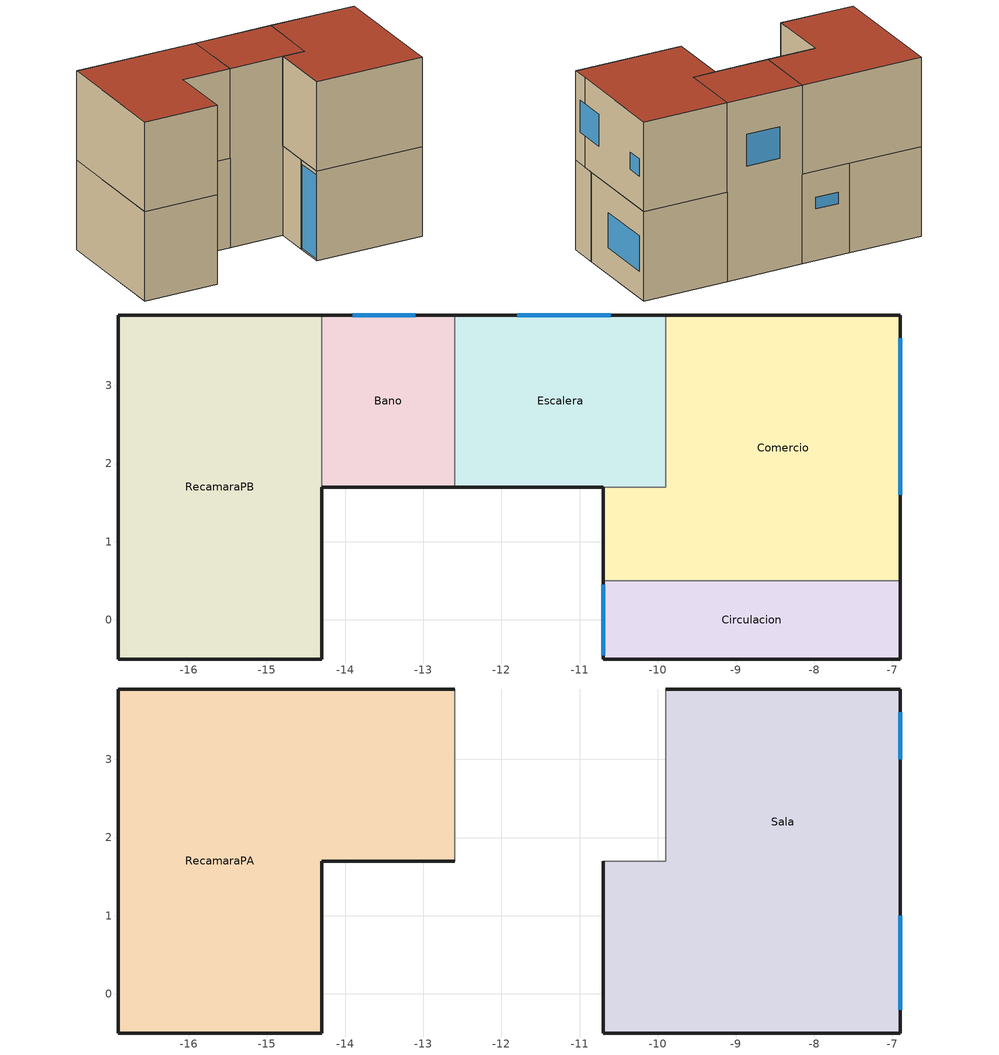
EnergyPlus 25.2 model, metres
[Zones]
Bano
 floor adiabatic (pisoPB): -12.6,3.9 -12.6,1.7 -14.3,1.7 -14.3,3.9 z0
 wall outside (muroExterior): -14.3,1.7 -12.6,1.7 / -12.6,3.9 -14.3,3.9 z0:3.1
 wall to RecamaraPB (muroInterior): -14.3,3.9 -14.3,1.7 z0:3.1
 wall to Escalera (muroInterior): -12.6,1.7 -12.6,3.9 z0:3.1
 window (ventana3mm): -13.1,3.9 -13.9,3.9 z1.8:2.2
Circulacion
 floor adiabatic (pisoPB): -10.7,-0.5 -10.7,0.5 -10,0.5 -6.9,0.5 -6.9,-0.5 z0
 wall outside (muroExterior): -10.7,0.5 -10.7,-0.5 -6.9,-0.5 -6.9,0.5 z0:3.1
 wall to Comercio (muroInterior): -6.9,0.5 -10,0.5 -10.7,0.5 z0:3.1
 window (ventana3mm): -10.7,0.45 -10.7,-0.45 z0.05:2.95
Comercio
 floor adiabatic (pisoPB): -10,0.5 -10.7,0.5 -10.7,1.7 -9.9,1.7 -9.9,3.9 -6.9,3.9 -6.9,0.5 z0
 wall outside (muroExterior): -10.7,1.7 -10.7,0.5 / -6.9,0.5 -6.9,3.9 -9.9,3.9 z0:3.1
 wall to Escalera (muroInterior): -9.9,3.9 -9.9,1.7 -10.7,1.7 z0:3.1
 window (ventana3mm): -6.9,1.6 -6.9,3.6 z0.91:2.13
Escalera
 floor adiabatic (pisoPB): -9.9,3.9 -9.9,1.7 -10.7,1.7 -12.6,1.7 -12.6,3.9 z0
 wall outside (muroExterior): -12.6,1.7 -10.7,1.7 / -9.9,3.9 -12.6,3.9 z0:6.2
 wall to Sala (muroInterior): -10.7,1.7 -9.9,1.7 -9.9,3.9 z3.1:6.2
 wall to RecamaraPA (muroInterior): -12.6,3.9 -12.6,1.7 z3.1:6.2
 window (ventana3mm): -10.6,3.9 -11.8,3.9 z3.84:4.94
 roof outside (techoPA): -12.6,3.9 -12.6,1.7 -10.7,1.7 -9.9,1.7 -9.9,3.9 z6.2
RecamaraPB
 floor adiabatic (pisoPB): -14.3,3.9 -14.3,1.7 -14.3,-0.5 -16.9,-0.5 -16.9,3.9 z0
 wall outside (muroExterior): -14.3,3.9 -16.9,3.9 -16.9,-0.5 -14.3,-0.5 -14.3,1.7 z0:3.1
RecamaraPA
 floor to Bano (techoPB): -12.6,3.9 -12.6,1.7 -14.3,1.7 -14.3,3.9 z3.1
 floor to RecamaraPB (techoPB): -14.3,3.9 -14.3,-0.5 -16.9,-0.5 -16.9,3.9 z3.1
 wall outside (muroExterior): -12.6,3.9 -16.9,3.9 -16.9,-0.5 -14.3,-0.5 -14.3,1.7 -12.6,1.7 z3.1:6.2
 roof outside (techoPA): -14.3,-0.5 -14.3,1.7 -12.6,1.7 -12.6,3.9 -16.9,3.9 -16.9,-0.5 z6.2
Sala
 floor to Circulacion (techoPB): -6.9,0.5 -6.9,-0.5 -10.7,-0.5 -10.7,0.5 z3.1
 floor to Comercio (techoPB): -6.9,3.9 -6.9,0.5 -10.7,0.5 -10.7,1.7 -9.9,1.7 -9.9,3.9 z3.1
 wall outside (muroExterior): -10.7,1.7 -10.7,-0.5 -6.9,-0.5 -6.9,0.1 -6.9,3.9 -9.9,3.9 z3.1:6.2
 window (ventana3mm): -6.9,3 -6.9,3.6 z4.2:4.8; -6.9,-0.2 -6.9,1 z4.2:5.3
 roof outside (techoPA): -6.9,-0.5 -6.9,0.1 -6.9,3.9 -9.9,3.9 -9.9,1.7 -10.7,1.7 -10.7,-0.5 z6.2
[Building]
Building 1: North Axis {deg}=-0
[Site:Location]
Cuidad.Mexico.Central: Latitude {deg}=39.7653; Longitude {deg}=39.7653; Time Zone {hr}=-6; Elevation {m}=2303; Keep Site Location Information=No
[Material] Thermal Absorptance=0.9
Name | Roughness | Thickness {m} | Conductivity {W/m-K} | Density {kg/m3} | Specific Heat {J/kg-K} | Solar Absorptance | Visible Absorptance
CAD12cm0p7 | MediumRough | 0.12 | 1.74 | 2300 | 1000 | 0.7 | 0.7
impermeabilizante0p1cma0p4 | Smooth | 0.001 | 0.55 | 1300 | 1460 | 0.4 | 0.4
mortero2cm0p4 | Rough | 0.02 | 0.72 | 1890 | 837 | 0.4 | 0.4
tabique14cma0p6 | Rough | 0.14 | 0.7 | 1970 | 800 | 0.6 | 0.6
yeso0p5cma0p3 | Smooth | 0.005 | 0.372 | 800 | 1000 | 0.3 | 0.3
[WindowMaterial:Glazing]
Clear 3mm: Optical Data Type=SpectralAverage; Thickness {m}=0.003; Solar Transmittance at Normal Incidence=0.837; Front Side Solar Reflectance at Normal Incidence=0.075; Back Side Solar Reflectance at Normal Incidence=0; Visible Transmittance at Normal Incidence=0.898; Front Side Visible Reflectance at Normal Incidence=0.081; Back Side Visible Reflectance at Normal Incidence=0; Infrared Transmittance at Normal Incidence=0; Front Side Infrared Hemispherical Emissivity=0.84; Back Side Infrared Hemispherical Emissivity=0.84; Conductivity {W/m-K}=0.9; Dirt Correction Factor for Solar and Visible Transmittance=1; Solar Diffusing=No
[Construction]
muroExterior: mortero2cm0p4, tabique14cma0p6, yeso0p5cma0p3
muroInterior: yeso0p5cma0p3, tabique14cma0p6, yeso0p5cma0p3
pisoPB: CAD12cm0p7
techoPA: impermeabilizante0p1cma0p4, mortero2cm0p4, CAD12cm0p7, mortero2cm0p4
techoPB: mortero2cm0p4, CAD12cm0p7, mortero2cm0p4
ventana3mm: Clear 3mm
[Zone] Multiplier=1; Part of Total Floor Area=Yes
Bano; Circulacion; Comercio; Escalera; RecamaraPA; RecamaraPB; Sala
[Space] Space Type=0p5cah
Name | Zone
S:Bano | Bano
S:Circulacion | Circulacion
S:Comercio | Comercio
S:Escalera | Escalera
S:RecamaraPA | RecamaraPA
S:RecamaraPB | RecamaraPB
S:Sala | Sala
[SpaceList]
0p5cah: S:Sala, S:RecamaraPB, S:RecamaraPA, S:Comercio, S:Bano, S:Circulacion, S:Escalera
[ZoneInfiltration:DesignFlowRate]
0p5cah: Zone or ZoneList or Space or SpaceList=0p5cah; Design Flow Rate Calculation Method=AirChanges/Hour; Air Changes per Hour {1/hr}=0.5; Density Basis=Outdoor
